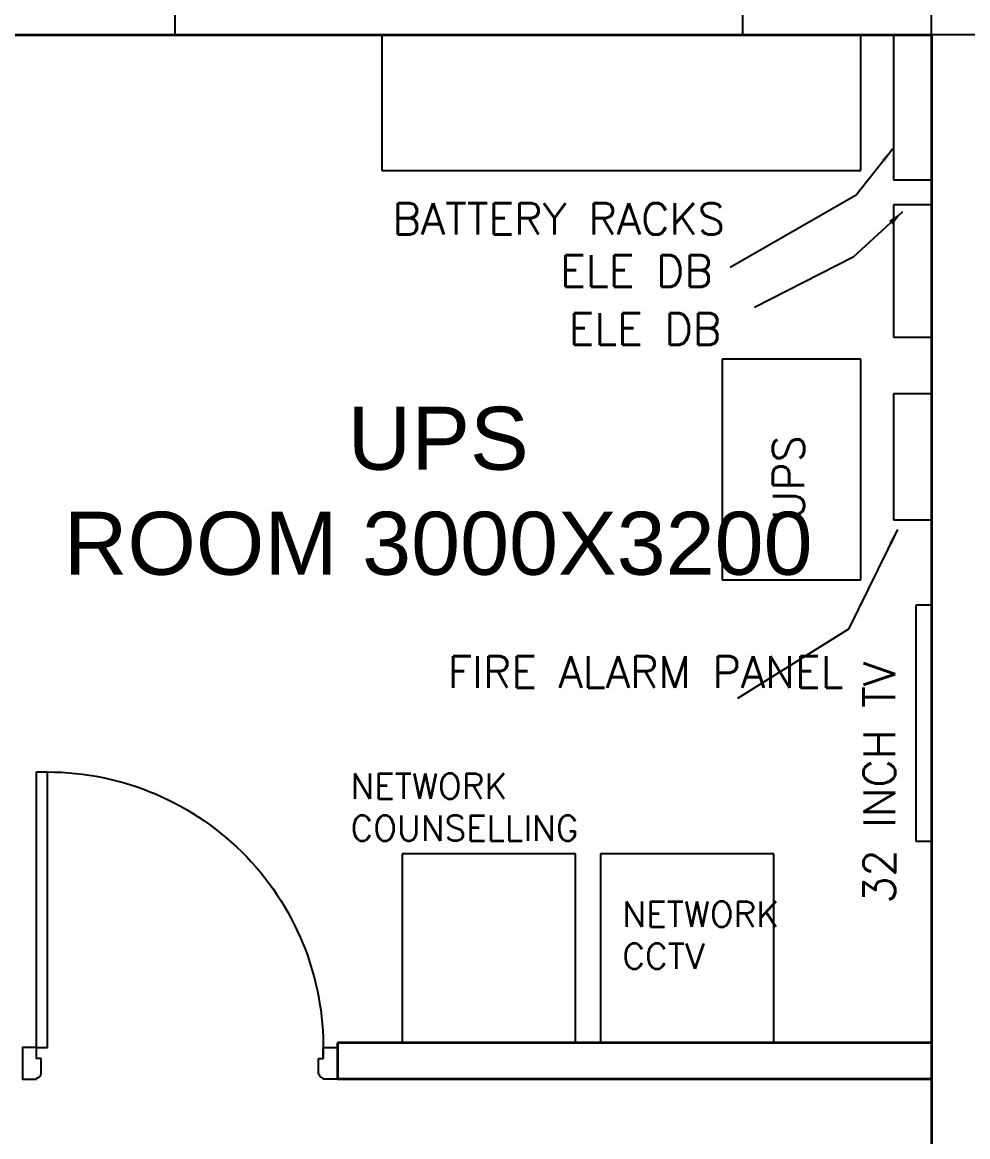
# Model space of a CAD drawing. Extents: x 3485972 to 3601240, y -625657 to -591207.
# Drawn here: x 3512311 to 3515311, y -599088 to -595550 of the extents above; entities that cross this region are included whole.
import ezdxf

# ---------------------------------------------------------------- set-up
doc = ezdxf.new("R2010")
doc.units = 0
doc.header["$LTSCALE"] = 6
doc.header["$MEASUREMENT"] = 0
doc.layers.get('0').update_dxf_attribs({"linetype": 'CONTINUOUS'})
for name, color, linetype in [('COL', 5, 'CONTINUOUS'), ('DOOR', 44, 'CONTINUOUS'), ('equipment desc', 211, 'CONTINUOUS'), ('TEXT', 250, 'CONTINUOUS'), ('Window', 161, 'CONTINUOUS')]:
    doc.layers.add(name, color=color, linetype=linetype)
for name, color, linetype, lineweight in [('medical equipment', 171, 'CONTINUOUS', 25), ('WALL', 8, 'CONTINUOUS', 35), ('WIN', 151, 'CONTINUOUS', 9)]:
    doc.layers.add(name, color=color, linetype=linetype, lineweight=lineweight)
doc.styles.add('ARIAL', font='arial.ttf')
doc.styles.get("Standard").update_dxf_attribs({"font": 'SIMPLEX'})
doc.dimstyles.new('TEXT', dxfattribs={"dimscale": 0, "dimtxt": 500, "dimasz": 100, "dimexe": 75, "dimexo": 100, "dimgap": 50, "dimtad": 0, "dimdec": 0, "dimzin": 0, "dimdsep": 46, "dimtxsty": 'ARIAL', "dimblk": 'OBLIQUE', "dimcen": 0.09, "dimdle": 100, "dimclrd": 256, "dimclre": 256, "dimclrt": 6, "dimadec": 0, "dimazin": 0, "dimtfac": 1, "dimtdec": 0, "dimtofl": 0, "dimtmove": 2, "dimatfit": 3, "dimfxl": 1, "dimfrac": 2, "dimtolj": 1, "dimtzin": 0, "dimarcsym": 0})

# ---------------------------------------------------------------- blocks, each defined once
blk = doc.blocks.new('A$C19B8274B')
at = {"layer": 'DOOR'}
for p, q in [((-45, 925), (-80, 925)), ((-80, 50), (-80, 925)), ((-45, 50), (-45, 925)), ((-45, 50), (-80, 50)), ((-940, -35), (-942.5, -35)), ((-60, -35), (-57.5, -35)), ((-955, -50), (-955, -47.5)), ((-45, -50), (-45, -47.5))]:
    blk.add_line(p, q, dxfattribs=at)
for points in [[(-940, 15), (-955, 15), (-955, 50), (-1000, 50), (-1000, -50), (-955, -50)], [(-60, 15), (-45, 15), (-45, 50), (0, 50), (0, -50), (-45, -50)], [(-940, -35), (-940, 15)], [(-60, -35), (-60, 15)]]:
    blk.add_lwpolyline(points, dxfattribs=at)
at = {"layer": 'DOOR', "color": 145}
blk.add_arc((-80, 50), 875, 90, 182.2924, dxfattribs=at)
at = {"layer": 'DOOR'}
for centre, start, end in [((-955, -35), 270, 0), ((-45, -35), 180, 270)]:
    blk.add_arc(centre, 12.5, start, end, dxfattribs=at)
blk = doc.blocks.new('_Oblique')
at = {"color": 0, "linetype": 'ByBlock', "lineweight": -2}
blk.add_line((-0.5, -0.5), (0.5, 0.5), dxfattribs=at)

msp = doc.modelspace()

# ---------------------------------------------------------------- linework, layer by layer
at = {"layer": 'COL'}
msp.add_lwpolyline([(3515945.7, -595590), (3515195.7, -595590), (3515195.7, -594840), (3515945.7, -594840)], close=True, dxfattribs=at)
at = {"layer": 'medical equipment', "linetype": 'ByBlock'}
for p, q in [((3513452.1, -595590), (3513452.1, -596020)), ((3514972.1, -596020), (3514972.1, -595590)), ((3515195.7, -595590), (3515075.7, -595590)), ((3515075.7, -595590), (3515075.7, -596050)), ((3513452.1, -596020), (3514972.1, -596020)), ((3515075.7, -596050), (3515195.7, -596050)), ((3515195.7, -596130), (3515075.7, -596130)), ((3515075.7, -596130), (3515075.7, -596550)), ((3515075.7, -596550), (3515195.7, -596550)), ((3514972.1, -596620), (3514532.1, -596620)), ((3514532.1, -596620), (3514532.1, -597320)), ((3514972.1, -597320), (3514972.1, -596620)), ((3515195.7, -596730), (3515075.7, -596730)), ((3515075.7, -596730), (3515075.7, -597130)), ((3515075.7, -597130), (3515195.7, -597130)), ((3514532.1, -597320), (3514972.1, -597320)), ((3515195.7, -597400), (3515145.7, -597400)), ((3515145.7, -597400), (3515145.7, -598150)), ((3515195.7, -597400), (3515185.7, -597400)), ((3515145.7, -598150), (3515195.7, -598150)), ((3514065.7, -598190), (3513515.7, -598190)), ((3513515.7, -598190), (3513515.7, -598790)), ((3514065.7, -598790), (3514065.7, -598190)), ((3514695.7, -598190), (3514145.7, -598190)), ((3514145.7, -598190), (3514145.7, -598790)), ((3514695.7, -598790), (3514695.7, -598190))]:
    msp.add_line(p, q, dxfattribs=at)
at = {"layer": 'WALL', "lineweight": 0}
for p, q in [((3515195.7, -595590), (3512195.7, -595590)), ((3515195.7, -598790), (3515195.7, -595590)), ((3515195.7, -601555), (3515195.7, -598905))]:
    msp.add_line(p, q, dxfattribs=at)
at = {"layer": 'WALL', "linetype": 'ByBlock'}
for p, q in [((3513310.8, -598790), (3513310.8, -598905)), ((3515195.7, -598790), (3513310.8, -598790)), ((3515195.7, -598905), (3513310.8, -598905))]:
    msp.add_line(p, q, dxfattribs=at)
msp.add_lwpolyline([(3509785.9, -595590), (3515195.7, -595590), (3515195.7, -601555)], dxfattribs=at)
at = {"layer": 'Window', "linetype": 'Continuous'}
msp.add_lwpolyline([(3514595.7, -595360), (3514595.7, -595590), (3512795.7, -595590), (3512795.7, -595360)], close=True, dxfattribs=at)
msp.add_lwpolyline([(3514595.7, -595360), (3514595.7, -595590), (3512795.7, -595590), (3512795.7, -595360)], close=True, dxfattribs=at)

# ---------------------------------------------------------------- block references
at = {"layer": 'DOOR', "linetype": 'Continuous', "xscale": -1, "rotation": 359.9999999999843}
msp.add_blockref('A$C19B8274B', (3512310.8, -598855), dxfattribs=at)

# ---------------------------------------------------------------- texts
at = {"layer": 'equipment desc', "linetype": 'ByBlock', "attachment_point": 1}
for s, width, heights, insert, char_height in [('BATTERY RACKS', 1291.61, [0], (3513485.7, -596123.9), 100), ('ELE DB', 692.551, [0], (3514017.3, -596289.8), 100), ('ELE DB', 692.551, [0], (3514044.3, -596473.8), 100), ('FIRE ALARM PANEL', 1281.61, [0], (3513661.1, -597562.5), 100), ('NETWORK\\PCOUNSELLING', 574.076, [381.1], (3513352.1, -597935.2), 80), ('NETWORK CCTV', 574.076, [381.1], (3514214.7, -598341.3), 80)]:
    msp.add_mtext_dynamic_manual_height_columns(s, width=width, gutter_width=10, heights=heights, dxfattribs=dict(at, insert=insert, char_height=char_height))
at = {"layer": 'equipment desc', "linetype": 'ByBlock', "char_height": 100, "attachment_point": 1, "rotation": 90}
for s, width, insert in [('UPS', 414.24, (3514692, -597131.2)), ('32 INCH TV', 968.913, (3514980.2, -598347.9))]:
    msp.add_mtext_dynamic_manual_height_columns(s, width=width, gutter_width=10, heights=[0], dxfattribs=dict(at, insert=insert))
at = {"layer": 'TEXT', "insert": (3513630.5, -597038.7), "char_height": 200, "width": 2294.815, "attachment_point": 5, "style": 'ARIAL'}
msp.add_mtext('UPS\\PROOM 3000X3200', dxfattribs=at)

# ---------------------------------------------------------------- leaders
at = {"layer": 'WIN', "color": 8, "linetype": 'Continuous'}
for points in [[(3515072.9, -595951.7, -101230.8), (3514956.5, -596098.5, -101230.8), (3514556.5, -596328.1, -101230.8)], [(3515103.5, -596151.9, -101230.8), (3514947.8, -596296.1, -101230.8), (3514633.7, -596455.4, -101230.8)], [(3515088.2, -597160, -101230.8), (3514932.5, -597476.3, -101230.8), (3514579.8, -597696.6, -101230.8)]]:
    msp.add_leader(points, dimstyle='TEXT', override={"dimscale": 1, "dimtxt": 200, "dimasz": 50, "dimfxl": 0.18}, dxfattribs=at)

doc.saveas('drawing.dxf')
